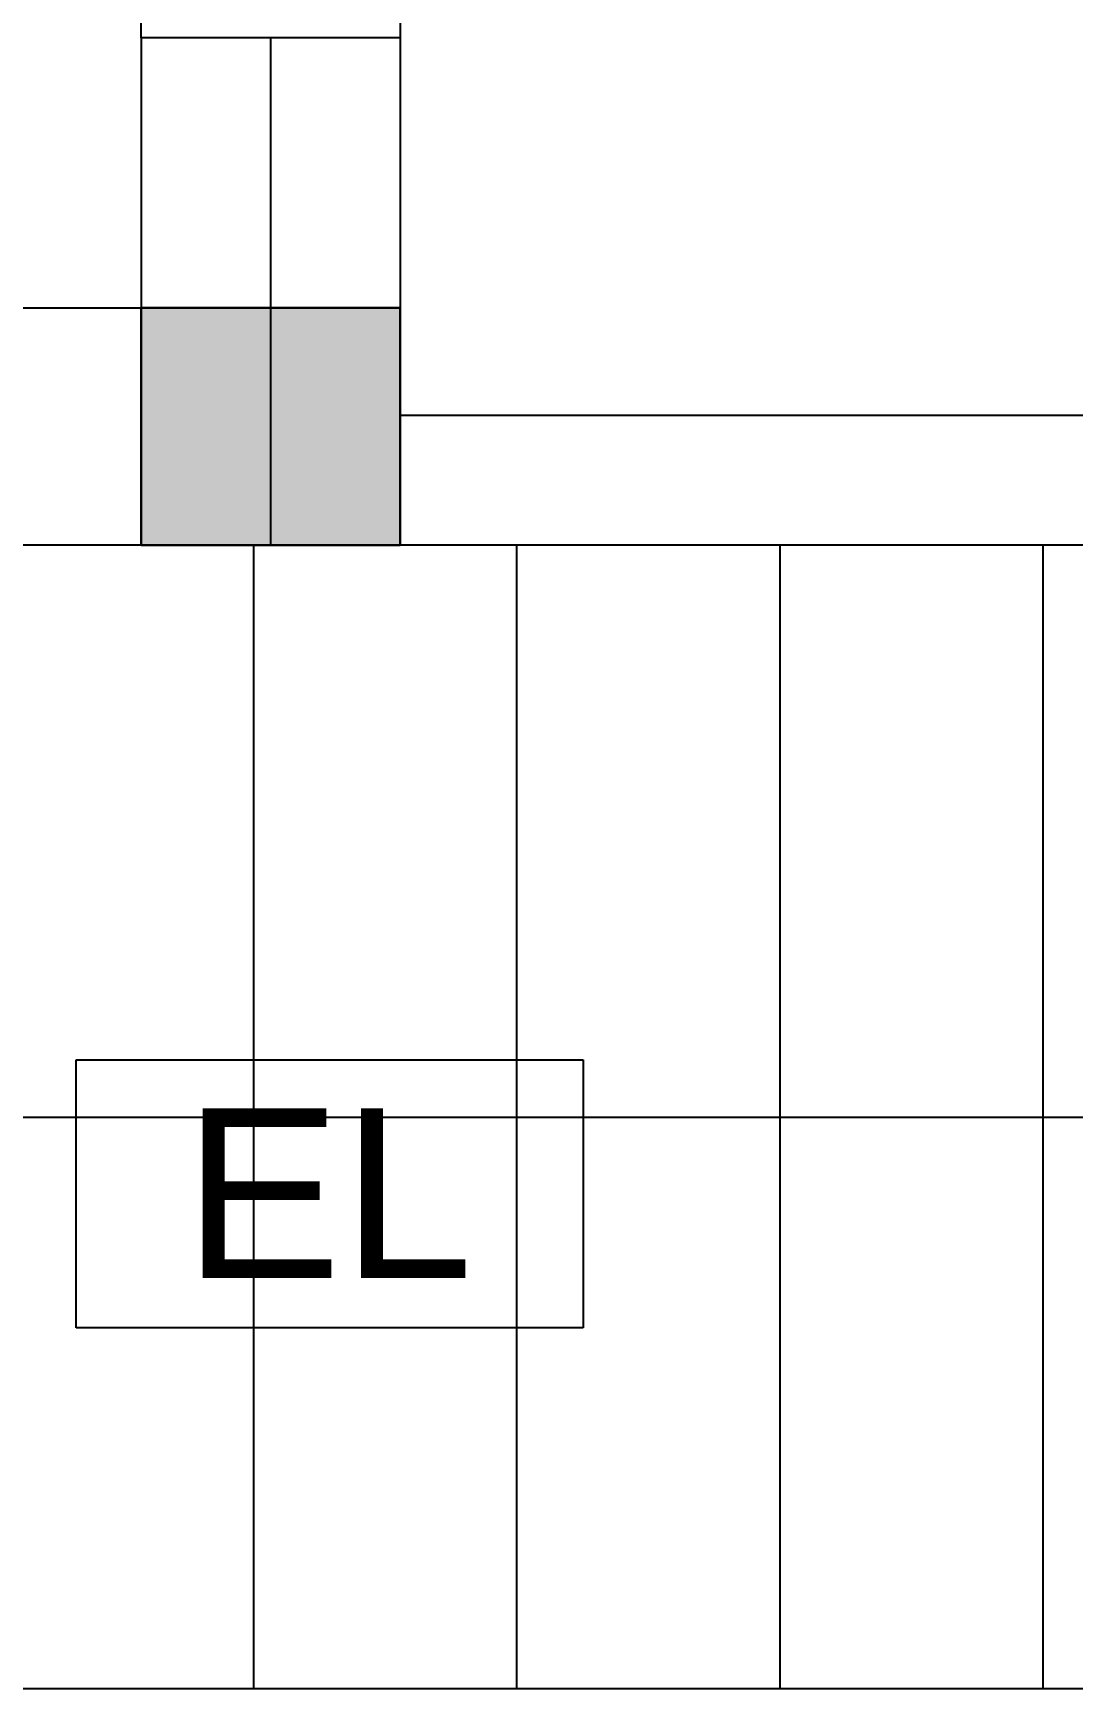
# Model space of a CAD drawing. Header units: inches. Extents: x 16928 to 514628, y -1471 to 241387.
# Drawn here: x 171105 to 172310, y 32115 to 34034 of the extents above; entities that cross this region are included whole.
import ezdxf

# ---------------------------------------------------------------- set-up
doc = ezdxf.new("R2010")
doc.units = ezdxf.units.IN
doc.header["$MEASUREMENT"] = 0
doc.layers.add('COLUMN', color=8, linetype='Continuous', lineweight=30)
for name, color, linetype in [('LAMPU', 7, 'Continuous'), ('LW', 2, 'Continuous'), ('stair', 8, 'Continuous'), ('WALL', 1, 'Continuous'), ('WIN', 9, 'Continuous')]:
    doc.layers.add(name, color=color, linetype=linetype)
doc.styles.add('SANSSERIF', font='SAS_____.pfb', dxfattribs={"width": 0.7, "height": 700})

# ---------------------------------------------------------------- blocks, each defined once
blk = doc.blocks.new('emergency light R')
at = {"layer": 'LAMPU', "color": 6, "linetype": 'Continuous'}
for p, q in [((0, 4.9), (0, 247.7)), ((0, 247.7), (459.3, 247.7)), ((459.3, 247.7), (459.3, 4.9)), ((459.3, 4.9), (0, 4.9))]:
    blk.add_line(p, q, dxfattribs=at)
at = {"layer": 'LAMPU', "color": 6, "linetype": 'Continuous', "style": 'SANSSERIF'}
blk.add_text('EL', height=153.77, dxfattribs=at).set_placement((97, 50))

msp = doc.modelspace()

# ---------------------------------------------------------------- hatches: boundary and pattern name
at = {"layer": 'COLUMN'}
msp.add_hatch(color=256, dxfattribs=at).paths.add_polyline_path([(171230, 33715.4), (171530, 33715.4), (171530, 33440.4), (171230, 33440.4)])

# ---------------------------------------------------------------- linework, layer by layer
msp.add_lwpolyline([(171230, 33715.4), (171530, 33715.4), (171530, 33440.4), (171230, 33440.4)], close=True, dxfattribs=at)
at = {"layer": 'LW'}
msp.add_line((171230, 34027.9), (171230, 33590.4), dxfattribs=at)
at = {"layer": 'stair'}
for p, q in [((171360, 33440.4), (171360, 32115.4)), ((171665, 33440.4), (171665, 32115.4)), ((171970, 33440.4), (171970, 32115.4)), ((172275, 32115.4), (172275, 33440.4)), ((168792.5, 32777.9), (174217, 32777.9)), ((173595, 32115.4), (169430, 32115.4))]:
    msp.add_line(p, q, dxfattribs=at)
at = {"layer": 'WALL'}
for p, q in [((171530, 34177.9), (171530, 33590.4)), ((171380, 34027.9), (171380, 33590.4)), ((170855, 33715.4), (171530, 33715.4)), ((171380, 33590.4), (171380, 33440.4)), ((171530, 33590.4), (171530, 33440.4)), ((175530, 33590.4), (171530, 33590.4)), ((175530, 33440.4), (168105, 33440.4))]:
    msp.add_line(p, q, dxfattribs=at)
msp.add_lwpolyline([(171530, 34177.9), (171530, 34027.9), (171230, 34027.9), (171230, 34177.9)], close=True, dxfattribs=at)
at = {"layer": 'WIN'}
msp.add_line((171530, 33440.4), (171530, 33715.4), dxfattribs=at)

# ---------------------------------------------------------------- block references
at = {"layer": 'LAMPU', "color": 8, "xscale": 1.27951153594687, "yscale": 1.27951153594687, "zscale": 1.27951153594687}
msp.add_blockref('emergency light R', (171154.6, 32527.4), dxfattribs=at)

doc.saveas('drawing.dxf')
